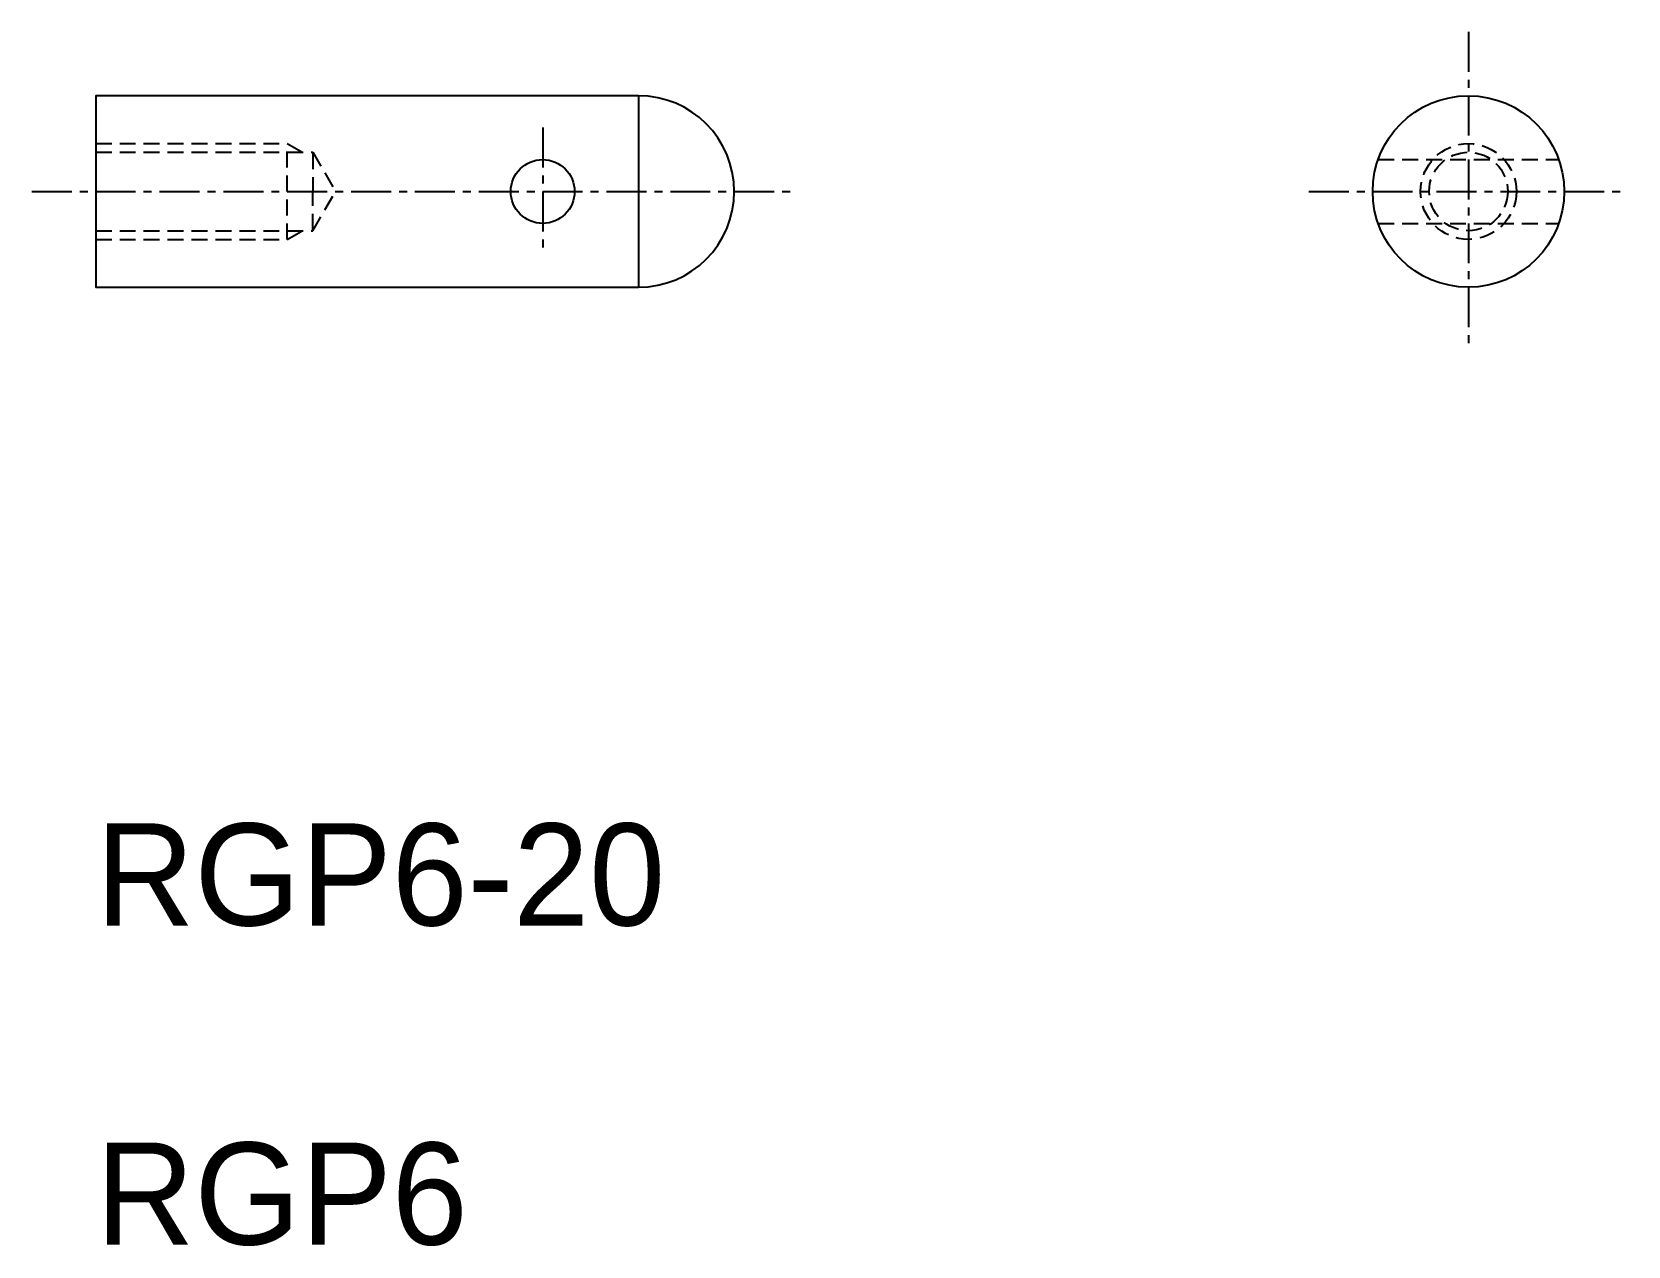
# Model space of a CAD drawing. Extents: x -4752.9 to -4702.9, y -567.3 to -529.2.
import ezdxf

# ---------------------------------------------------------------- set-up
doc = ezdxf.new("R2010")
doc.units = 0
doc.linetypes.add('CENTER', pattern=[2, 1.25, -0.25, 0.25, -0.25])
doc.linetypes.add('DASHED', pattern=[0.75, 0.5, -0.25])
doc.layers.get('0').update_dxf_attribs({"linetype": 'CONTINUOUS'})
doc.layers.add('CENTER', color=1, linetype='CENTER')

msp = doc.modelspace()

# ---------------------------------------------------------------- linework, layer by layer
at = {"color": 7, "linetype": 'CONTINUOUS'}
msp.add_line((-4733.899, -531.208), (-4733.899, -537.208), dxfattribs=at)
at = {"color": 3, "linetype": 'DASHED'}
for p, q in [((-4750.899, -532.708), (-4744.899, -532.708)), ((-4750.899, -532.978), (-4744.099, -532.978)), ((-4744.899, -532.708), (-4744.43, -532.978)), ((-4744.899, -535.708), (-4744.899, -532.708)), ((-4744.099, -532.978), (-4743.389, -534.208)), ((-4744.099, -533.008), (-4744.099, -534.208)), ((-4710.727, -533.208), (-4705.07, -533.208)), ((-4744.099, -535.437), (-4743.389, -534.208)), ((-4744.099, -535.408), (-4744.099, -534.208)), ((-4750.899, -535.437), (-4744.099, -535.437)), ((-4744.899, -535.708), (-4744.43, -535.437)), ((-4710.727, -535.208), (-4705.07, -535.208)), ((-4750.899, -535.708), (-4744.899, -535.708))]:
    msp.add_line(p, q, dxfattribs=at)
at = {"color": 7, "linetype": 'CONTINUOUS'}
msp.add_lwpolyline([(-4733.899, -531.208), (-4750.899, -531.208), (-4750.899, -537.208), (-4733.899, -537.208)], dxfattribs=at)
for centre, radius in [((-4707.899, -534.208), 3), ((-4736.899, -534.208), 1)]:
    msp.add_circle(centre, radius, dxfattribs=at)
at = {"color": 3, "linetype": 'DASHED'}
for radius in [1.5, 1.23]:
    msp.add_circle((-4707.899, -534.208), radius, dxfattribs=at)
at = {"color": 7, "linetype": 'CONTINUOUS'}
msp.add_arc((-4733.899, -534.208), 3, 270, 90, dxfattribs=at)
at = {"layer": 'CENTER', "color": 1, "linetype": 'CENTER'}
for p, q in [((-4707.899, -529.208), (-4707.899, -539.208)), ((-4736.899, -532.208), (-4736.899, -536.208)), ((-4752.899, -534.208), (-4728.899, -534.208)), ((-4712.899, -534.208), (-4702.899, -534.208))]:
    msp.add_line(p, q, dxfattribs=at)

# ---------------------------------------------------------------- texts
at = {"color": 7, "linetype": 'CONTINUOUS'}
for s, p in [('RGP6-20', (-4750.899, -557.208)), ('RGP6', (-4750.899, -567.208))]:
    msp.add_text(s, height=3.2, dxfattribs=at).set_placement(p)

doc.saveas('drawing.dxf')
